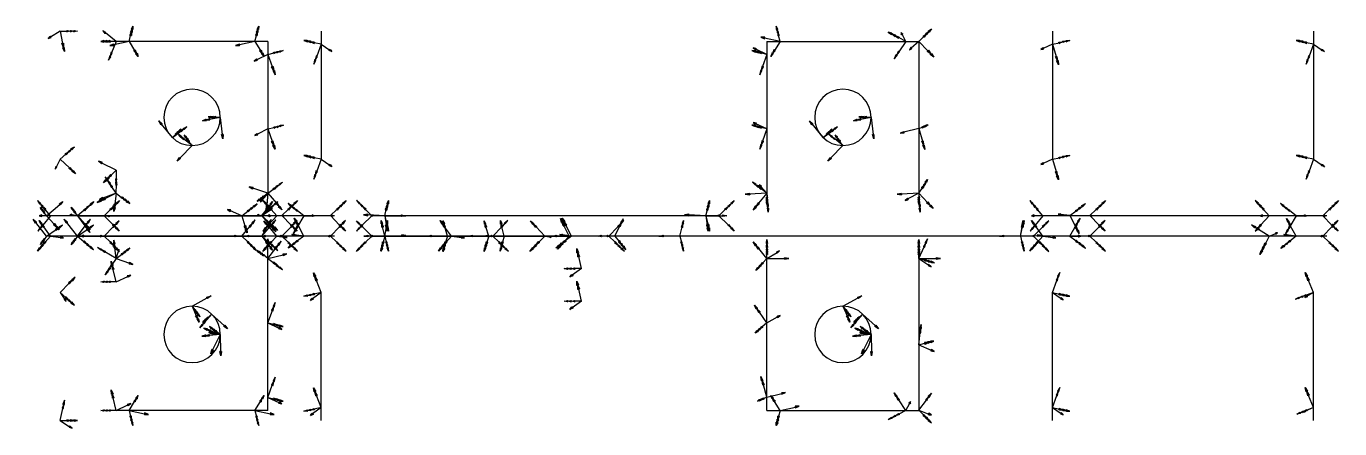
# Model space of a CAD drawing. Header units: millimetres. Extents: x -13087 to 13, y -102 to 102.
# Drawn here: x -12425 to -11820, y -93 to 92 of the extents above; entities that cross this region are included whole.
import ezdxf

# ---------------------------------------------------------------- set-up
doc = ezdxf.new("R2010")
doc.units = ezdxf.units.MM
for name, color, linetype in [('AutoDetect_10_50', 1, 'Continuous'), ('AutoDetect_110_38', 1, 'Continuous'), ('AutoDetect_111_37', 1, 'Continuous'), ('AutoDetect_13_34', 1, 'Continuous'), ('AutoDetect_14_33', 1, 'Continuous'), ('AutoDetect_15_43', 1, 'Continuous'), ('AutoDetect_16_53', 1, 'Continuous'), ('AutoDetect_19_27', 1, 'Continuous'), ('AutoDetect_1_41', 1, 'Continuous'), ('AutoDetect_20_26', 1, 'Continuous'), ('AutoDetect_21_60', 1, 'Continuous'), ('AutoDetect_22_48', 1, 'Continuous'), ('AutoDetect_2_40', 1, 'Continuous'), ('AutoDetect_2_42', 1, 'Continuous'), ('AutoDetect_31_49', 1, 'Continuous'), ('AutoDetect_33_62', 1, 'Continuous'), ('AutoDetect_36_59', 1, 'Continuous'), ('AutoDetect_37_47', 1, 'Continuous'), ('AutoDetect_39_61', 1, 'Continuous'), ('AutoDetect_3_44', 1, 'Continuous'), ('AutoDetect_41_58', 1, 'Continuous'), ('AutoDetect_42_57', 1, 'Continuous'), ('AutoDetect_58_46', 1, 'Continuous'), ('AutoDetect_61_52', 1, 'Continuous'), ('AutoDetect_62_56', 1, 'Continuous'), ('AutoDetect_64_45', 1, 'Continuous'), ('AutoDetect_67_51', 1, 'Continuous'), ('AutoDetect_68_54', 1, 'Continuous'), ('AutoDetect_69_55', 1, 'Continuous'), ('AutoDetect_7_30', 1, 'Continuous'), ('AutoDetect_8_29', 1, 'Continuous'), ('AutoDetect_8_31', 1, 'Continuous'), ('AutoDetect_94_28', 1, 'Continuous'), ('AutoDetect_95_32', 1, 'Continuous'), ('AutoDetect_98_36', 1, 'Continuous'), ('AutoDetect_99_35', 1, 'Continuous'), ('AutoDetect_99_39', 1, 'Continuous'), ('Lasche_ID_GUID_E915DF57_CAD8_4553_902B_D7BDDE787971', 1, 'Continuous')]:
    doc.layers.add(name, color=color, linetype=linetype)

# ---------------------------------------------------------------- blocks, each defined once
blk = doc.blocks.new('Kontrollpunkt')
at = {"color": 0}
for q in [(0, 6), (8, 0), (0, 0, 4)]:
    blk.add_line((0, 0), q, dxfattribs=at)
for points in [[(0.25, 8, -0.25), (-0.25, 8, -0.25), (-0.25, 8, 0.25), (0, 10, 0), (-0.25, 8, -0.25), (0.25, 8, 0.25), (0, 10, 0), (0.25, 8, -0.25), (0.25, 8, 0.25), (-0.25, 8, 0.25)], [(0.25, 6, -0.25), (-0.25, 6, -0.25), (-0.25, 6, 0.25), (0, 8, 0), (-0.25, 6, -0.25), (0.25, 6, 0.25), (0, 8, 0), (0.25, 6, -0.25), (0.25, 6, 0.25), (-0.25, 6, 0.25)], [(0.25, 0.25, 4), (-0.25, 0.25, 4), (-0.25, -0.25, 4), (0, 0, 6), (-0.25, 0.25, 4), (0.25, -0.25, 4), (0, 0, 6), (0.25, 0.25, 4), (0.25, -0.25, 4), (-0.25, -0.25, 4)], [(0.25, 0.25, 6), (-0.25, 0.25, 6), (-0.25, -0.25, 6), (0, 0, 8), (-0.25, 0.25, 6), (0.25, -0.25, 6), (0, 0, 8), (0.25, 0.25, 6), (0.25, -0.25, 6), (-0.25, -0.25, 6)], [(0.25, 0.25, 8), (-0.25, 0.25, 8), (-0.25, -0.25, 8), (0, 0, 10), (-0.25, 0.25, 8), (0.25, -0.25, 8), (0, 0, 10), (0.25, 0.25, 8), (0.25, -0.25, 8), (-0.25, -0.25, 8)], [(8, 0.25, -0.25), (8, 0.25, 0.25), (8, -0.25, 0.25), (10, 0, 0), (8, 0.25, 0.25), (8, -0.25, -0.25), (10, 0, 0), (8, 0.25, -0.25), (8, -0.25, -0.25), (8, -0.25, 0.25)]]:
    blk.add_polyline3d(points, dxfattribs=at)

msp = doc.modelspace()

# ---------------------------------------------------------------- linework, layer by layer
at = {"layer": 'AutoDetect_10_50', "color": 1}
msp.add_line((-12289.4, 89.7, -15.6), (-12289.4, 30.7, -15.6), dxfattribs=at)
at = {"layer": 'AutoDetect_110_38', "color": 1}
msp.add_line((-12173.96, -4.7, -194.27), (-12231.13, -4.7, -370.21), dxfattribs=at)
at = {"layer": 'AutoDetect_111_37', "color": 1}
msp.add_line((-12154.94, -4.7, -200.45), (-12212.11, -4.7, -376.39), dxfattribs=at)
at = {"layer": 'AutoDetect_13_34', "color": 1}
msp.add_line((-11840.05, -4.7, -40.33), (-11958.55, -4.7, -405.04), dxfattribs=at)
at = {"layer": 'AutoDetect_14_33', "color": 1}
msp.add_line((-11825.78, -4.7, -44.96), (-11944.28, -4.7, -409.67), dxfattribs=at)
at = {"layer": 'AutoDetect_15_43', "color": 1}
msp.add_line((-11832.01, -89.7, -15.6), (-11832.01, -30.7, -15.6), dxfattribs=at)
at = {"layer": 'AutoDetect_16_53', "color": 1}
msp.add_line((-11952.32, -89.7, -434.4), (-11952.32, -30.7, -434.4), dxfattribs=at)
at = {"layer": 'AutoDetect_19_27', "color": 1}
msp.add_line((-11840.05, 4.7, -40.33), (-11958.55, 4.7, -405.04), dxfattribs=at)
at = {"layer": 'AutoDetect_1_41', "color": 1}
msp.add_line((-12297.43, -4.7, -40.33), (-12415.93, -4.7, -405.04), dxfattribs=at)
at = {"layer": 'AutoDetect_20_26', "color": 1}
msp.add_line((-11825.78, 4.7, -44.96), (-11944.28, 4.7, -409.67), dxfattribs=at)
at = {"layer": 'AutoDetect_21_60', "color": 1}
msp.add_line((-11952.32, 89.7, -434.4), (-11952.32, 30.7, -434.4), dxfattribs=at)
at = {"layer": 'AutoDetect_22_48', "color": 1}
msp.add_line((-11832.01, 89.7, -15.6), (-11832.01, 30.7, -15.6), dxfattribs=at)
at = {"layer": 'AutoDetect_2_40', "color": 1}
msp.add_line((-12283.17, -4.7, -44.96), (-12316.69, -4.7, -148.15), dxfattribs=at)
at = {"layer": 'AutoDetect_2_42', "color": 1}
msp.add_line((-12401.67, -4.7, -409.67), (-12316.69, -4.7, -148.15), dxfattribs=at)
at = {"layer": 'AutoDetect_31_49', "color": 1}
for start, end in [(0, 180), (180, 270), (270, 0)]:
    msp.add_arc((-12348.88, 50, -435.4), 13, start, end, dxfattribs=at)
at = {"layer": 'AutoDetect_33_62', "color": 1}
msp.add_line((-12313.88, 85, -435.4), (-12383.88, 85, -435.4), dxfattribs=at)
at = {"layer": 'AutoDetect_36_59', "color": 1}
for p, q in [((-12313.88, 85, -435.4), (-12313.88, 25.78, -435.4)), ((-12313.88, 25.71, -435.38), (-12313.88, 15, -432.3))]:
    msp.add_line(p, q, dxfattribs=at)
at = {"layer": 'AutoDetect_37_47', "color": 1}
for start, end in [(0, 180), (180, 270), (270, 0)]:
    msp.add_arc((-12048.88, 50, -435.4), 13, start, end, dxfattribs=at)
at = {"layer": 'AutoDetect_39_61', "color": 1}
msp.add_line((-12083.88, 85, -435.4), (-12013.88, 85, -435.4), dxfattribs=at)
at = {"layer": 'AutoDetect_3_44', "color": 1}
msp.add_line((-12289.4, -89.7, -15.6), (-12289.4, -30.7, -15.6), dxfattribs=at)
at = {"layer": 'AutoDetect_41_58', "color": 1}
for p, q in [((-12083.88, 85, -435.4), (-12083.88, 25.78, -435.4)), ((-12083.88, 25.71, -435.38), (-12083.88, 15, -432.3))]:
    msp.add_line(p, q, dxfattribs=at)
at = {"layer": 'AutoDetect_42_57', "color": 1}
for p, q in [((-12013.88, 85, -435.4), (-12013.88, 25.78, -435.4)), ((-12013.88, 25.71, -435.38), (-12013.88, 15, -432.3))]:
    msp.add_line(p, q, dxfattribs=at)
at = {"layer": 'AutoDetect_58_46', "color": 1}
for start, end in [(90, 180), (0, 90), (180, 0)]:
    msp.add_arc((-12348.88, -50, -435.4), 13, start, end, dxfattribs=at)
at = {"layer": 'AutoDetect_61_52', "color": 1}
msp.add_line((-12313.88, -85, -435.4), (-12383.88, -85, -435.4), dxfattribs=at)
at = {"layer": 'AutoDetect_62_56', "color": 1}
for p, q in [((-12313.88, -25.71, -435.38), (-12313.88, -15, -432.3)), ((-12313.88, -85, -435.4), (-12313.88, -25.78, -435.4))]:
    msp.add_line(p, q, dxfattribs=at)
at = {"layer": 'AutoDetect_64_45', "color": 1}
for start, end in [(90, 180), (0, 90), (180, 0)]:
    msp.add_arc((-12048.88, -50, -435.4), 13, start, end, dxfattribs=at)
at = {"layer": 'AutoDetect_67_51', "color": 1}
msp.add_line((-12083.88, -85, -435.4), (-12013.88, -85, -435.4), dxfattribs=at)
at = {"layer": 'AutoDetect_68_54', "color": 1}
for p, q in [((-12013.88, -15, -432.3), (-12013.88, -25.71, -435.38)), ((-12013.88, -25.78, -435.4), (-12013.88, -85, -435.4))]:
    msp.add_line(p, q, dxfattribs=at)
at = {"layer": 'AutoDetect_69_55', "color": 1}
for p, q in [((-12083.88, -25.71, -435.38), (-12083.88, -15, -432.3)), ((-12083.88, -85, -435.4), (-12083.88, -25.78, -435.4))]:
    msp.add_line(p, q, dxfattribs=at)
at = {"layer": 'AutoDetect_7_30', "color": 1}
msp.add_line((-12297.43, 4.7, -40.33), (-12415.93, 4.7, -405.04), dxfattribs=at)
at = {"layer": 'AutoDetect_8_29', "color": 1}
msp.add_line((-12283.17, 4.7, -44.96), (-12316.69, 4.7, -148.15), dxfattribs=at)
at = {"layer": 'AutoDetect_8_31', "color": 1}
msp.add_line((-12401.67, 4.7, -409.67), (-12316.69, 4.7, -148.15), dxfattribs=at)
at = {"layer": 'AutoDetect_94_28', "color": 1}
msp.add_line((-12106.05, 4.7, -160), (-12266.05, 4.7, -160), dxfattribs=at)
at = {"layer": 'AutoDetect_95_32', "color": 1}
msp.add_line((-12106.05, 4.7, -180), (-12266.05, 4.7, -180), dxfattribs=at)
at = {"layer": 'AutoDetect_98_36', "color": 1}
msp.add_line((-11961.05, -4.7, -160), (-12266.05, -4.7, -160), dxfattribs=at)
at = {"layer": 'AutoDetect_99_35', "color": 1}
msp.add_line((-11961.05, -4.7, -180), (-12154.04, -4.7, -180), dxfattribs=at)
at = {"layer": 'AutoDetect_99_39', "color": 1}
msp.add_line((-12266.05, -4.7, -180), (-12175.07, -4.7, -180), dxfattribs=at)

# ---------------------------------------------------------------- block references
at = {"layer": 'AutoDetect_10_50', "color": 1, "extrusion": (-0.796726, 0.173648, -0.578856), "rotation": 283.1904081708647}
for p in [(2535.28, 6948.21, 9814.85), (2587.07, 6941.68, 9805.65)]:
    msp.add_blockref('Kontrollpunkt', p, dxfattribs=at)
at = {"layer": 'AutoDetect_110_38', "color": 1, "extrusion": (-0.608622, -0.696364, 0.380338), "rotation": 60.26077419388569}
msp.add_blockref('Kontrollpunkt', (-9204.94, -3399.34, 7307.64), dxfattribs=at)
at = {"layer": 'AutoDetect_110_38', "color": 1, "extrusion": (-0.679071, -0.706939, 0.197738), "rotation": 74.95909321524749}
msp.add_blockref('Kontrollpunkt', (-8785.26, -1897.71, 8232.76), dxfattribs=at)
at = {"layer": 'AutoDetect_110_38', "color": 1, "extrusion": (-0.719089, -0.554432, -0.418947), "rotation": 112.8260403979649}
msp.add_blockref('Kontrollpunkt', (-7429.71, 3863.89, 8838.15), dxfattribs=at)
at = {"layer": 'AutoDetect_111_37', "color": 1, "extrusion": (0.715942, -0.696364, -0.050039), "rotation": 267.2135725257945}
for p in [(-8516.82, -808.04, -8720.01), (-8479.54, -641.79, -8689.97)]:
    msp.add_blockref('Kontrollpunkt', p, dxfattribs=at)
at = {"layer": 'AutoDetect_13_34', "color": 1, "extrusion": (-0.608622, -0.696364, 0.380338), "rotation": 60.26077419388567}
msp.add_blockref('Kontrollpunkt', (-8999.7, -3363.33, 7128.49), dxfattribs=at)
at = {"layer": 'AutoDetect_13_34', "color": 1, "extrusion": (-0.428347, -0.844386, 0.321763), "rotation": 73.9288148365523}
msp.add_blockref('Kontrollpunkt', (-10567.99, -1800.88, 5055.7), dxfattribs=at)
at = {"layer": 'AutoDetect_13_34', "color": 1, "extrusion": (-0.702266, -0.571574, -0.424413), "rotation": 114.2022978068462}
msp.add_blockref('Kontrollpunkt', (-7470.34, 3862.1, 8334.66), dxfattribs=at)
at = {"layer": 'AutoDetect_14_33', "color": 1, "extrusion": (0.719089, -0.554432, 0.418947), "rotation": 287.9013349717838}
msp.add_blockref('Kontrollpunkt', (-7296.91, 3589.69, -8758.02), dxfattribs=at)
at = {"layer": 'AutoDetect_14_33', "color": 1, "extrusion": (0.715942, -0.696364, -0.050039), "rotation": 267.2135725257945}
for p in [(-8324.91, -808.61, -8522.43), (-8250.04, -474.7, -8462.09)]:
    msp.add_blockref('Kontrollpunkt', p, dxfattribs=at)
at = {"layer": 'AutoDetect_15_43', "color": 1, "extrusion": (-0.833451, -0.313598, -0.45499), "rotation": 85.3201297551548}
msp.add_blockref('Kontrollpunkt', (-4138.04, 5029.6, 9878.13), dxfattribs=at)
at = {"layer": 'AutoDetect_15_43', "color": 1, "extrusion": (-0.769599, -0.30834, -0.559146), "rotation": 88.23251566025431}
msp.add_blockref('Kontrollpunkt', (-4322.76, 6145.73, 9140.43), dxfattribs=at)
at = {"layer": 'AutoDetect_16_53', "color": 1, "extrusion": (0.796726, -0.173648, 0.578856), "rotation": 256.8095918291353}
for p in [(-2575.28, 6401.96, -9768.85), (-2627.06, 6395.43, -9759.65)]:
    msp.add_blockref('Kontrollpunkt', p, dxfattribs=at)
at = {"layer": 'AutoDetect_19_27', "color": 1, "extrusion": (-0.608622, 0.696364, 0.380338), "rotation": 293.5171990516844}
msp.add_blockref('Kontrollpunkt', (8999.7, -3363.33, 7128.49), dxfattribs=at)
at = {"layer": 'AutoDetect_19_27', "color": 1, "extrusion": (-0.645596, 0.704836, 0.293959), "rotation": 287.7931538182365}
msp.add_blockref('Kontrollpunkt', (8736.99, -2429.23, 7632.14), dxfattribs=at)
at = {"layer": 'AutoDetect_19_27', "color": 1, "extrusion": (-0.719089, 0.554432, -0.418947), "rotation": 252.0986650282162}
msp.add_blockref('Kontrollpunkt', (7225.82, 3892.88, 8533.54), dxfattribs=at)
at = {"layer": 'AutoDetect_1_41', "color": 1, "extrusion": (-0.608622, -0.696364, 0.380338), "rotation": 60.26077419388569}
msp.add_blockref('Kontrollpunkt', (-9344.09, -3477.81, 7406.87), dxfattribs=at)
at = {"layer": 'AutoDetect_1_41', "color": 1, "extrusion": (-0.644644, -0.704685, 0.2964), "rotation": 67.0203321468351}
msp.add_blockref('Kontrollpunkt', (-9079.5, -2538.6, 7915.51), dxfattribs=at)
at = {"layer": 'AutoDetect_1_41', "color": 1, "extrusion": (-0.719089, -0.554432, -0.418947), "rotation": 112.8260403979649}
msp.add_blockref('Kontrollpunkt', (-7505.1, 4044.63, 8862.44), dxfattribs=at)
at = {"layer": 'AutoDetect_20_26', "color": 1, "extrusion": (0.719089, 0.554432, 0.418947), "rotation": 67.17395960203515}
msp.add_blockref('Kontrollpunkt', (7296.91, 3589.69, -8758.02), dxfattribs=at)
at = {"layer": 'AutoDetect_20_26', "color": 1, "extrusion": (0.715942, 0.696364, -0.050039), "rotation": 93.62619165418512}
for p in [(8324.91, -808.61, -8522.43), (8250.04, -474.7, -8462.09)]:
    msp.add_blockref('Kontrollpunkt', p, dxfattribs=at)
at = {"layer": 'AutoDetect_21_60', "color": 1, "extrusion": (0.796726, 0.173648, 0.578856), "rotation": 97.20392918294398}
for p in [(2627.06, 6395.43, -9759.64), (2575.28, 6401.96, -9768.85)]:
    msp.add_blockref('Kontrollpunkt', p, dxfattribs=at)
at = {"layer": 'AutoDetect_22_48', "color": 1, "extrusion": (-0.796726, 0.173648, -0.578856), "rotation": 283.1904081708647}
for p in [(2437.88, 6689.52, 9450.44), (2489.66, 6682.99, 9441.23)]:
    msp.add_blockref('Kontrollpunkt', p, dxfattribs=at)
at = {"layer": 'AutoDetect_2_40', "color": 1, "extrusion": (0.738447, -0.660799, 0.134316), "rotation": 276.8536645064904}
msp.add_blockref('Kontrollpunkt', (-8216.78, 1085.58, -9112.02), dxfattribs=at)
at = {"layer": 'AutoDetect_2_40', "color": 1, "extrusion": (0.715942, -0.696364, -0.050039), "rotation": 267.2135725257945}
for p in [(-8584.57, -560.77, -8802.14), (-8568.95, -491.11, -8789.55)]:
    msp.add_blockref('Kontrollpunkt', p, dxfattribs=at)
at = {"layer": 'AutoDetect_2_42', "color": 1, "extrusion": (0.739035, -0.625776, 0.249463), "rotation": 281.9273850774355}
msp.add_blockref('Kontrollpunkt', (-8017.62, 1963.56, -9264.53), dxfattribs=at)
at = {"layer": 'AutoDetect_2_42', "color": 1, "extrusion": (0.693095, -0.705253, -0.14912), "rotation": 261.3719880145839}
msp.add_blockref('Kontrollpunkt', (-8839.69, -1661.95, -8528.24), dxfattribs=at)
at = {"layer": 'AutoDetect_2_42', "color": 1, "extrusion": (0.686747, -0.668862, -0.28461), "rotation": 254.5067342841494}
msp.add_blockref('Kontrollpunkt', (-8603.4, -2681.54, -8411.39), dxfattribs=at)
at = {"layer": 'AutoDetect_2_42', "color": 1, "extrusion": (0.496352, -0.649911, -0.575543), "rotation": 232.9982498922627}
msp.add_blockref('Kontrollpunkt', (-9791.36, -4421.59, -6025.1), dxfattribs=at)
at = {"layer": 'AutoDetect_31_49', "color": 1, "extrusion": (0.406808, 0.390131, -0.826018), "rotation": 5.495377837112595}
msp.add_blockref('Kontrollpunkt', (8582.99, -7589.65, -4651.79), dxfattribs=at)
at = {"layer": 'AutoDetect_31_49', "color": 1, "extrusion": (-0.563226, 0.020876, -0.826039), "rotation": 349.1668778986126}
msp.add_blockref('Kontrollpunkt', (406.95, 9939.07, 7308.59), dxfattribs=at)
at = {"layer": 'AutoDetect_31_49', "color": 1, "extrusion": (-0.359843, 0.485851, -0.796531), "rotation": 348.1054367884092}
msp.add_blockref('Kontrollpunkt', (9901.47, 5614.77, 4808.45), dxfattribs=at)
at = {"layer": 'AutoDetect_33_62', "color": 1, "extrusion": (0.173648, 0.696364, 0.696364), "rotation": 35.35662637756649}
for p in [(12030.67, 1715.62, -2393.4), (11974.4, 1705.85, -2383.33)]:
    msp.add_blockref('Kontrollpunkt', p, dxfattribs=at)
at = {"layer": 'AutoDetect_36_59', "color": 1, "extrusion": (0.696364, 0.173648, 0.696364), "rotation": 98.13857298109163}
msp.add_blockref('Kontrollpunkt', (3056.06, 7994.37, -8864.43), dxfattribs=at)
at = {"layer": 'AutoDetect_36_59', "color": 1, "extrusion": (0.719638, 0.173648, 0.672285), "rotation": 98.7752930853753}
msp.add_blockref('Kontrollpunkt', (2931.82, 7718.11, -9146.51), dxfattribs=at)
at = {"layer": 'AutoDetect_36_59', "color": 1, "extrusion": (0.673787, 0.51537, 0.529533), "rotation": 95.31198762913837}
msp.add_blockref('Kontrollpunkt', (7493.09, 4807.7, -8518.12), dxfattribs=at)
at = {"layer": 'AutoDetect_37_47', "color": 1, "extrusion": (0.406804, 0.390113, -0.826028), "rotation": 5.495840144689792}
msp.add_blockref('Kontrollpunkt', (8375.18, -7411, -4529.7), dxfattribs=at)
at = {"layer": 'AutoDetect_37_47', "color": 1, "extrusion": (-0.563214, 0.020889, -0.826047), "rotation": 349.1657623573325}
msp.add_blockref('Kontrollpunkt', (396.12, 9691.52, 7139.48), dxfattribs=at)
at = {"layer": 'AutoDetect_37_47', "color": 1, "extrusion": (-0.359859, 0.485822, -0.796542), "rotation": 348.1049337513975}
msp.add_blockref('Kontrollpunkt', (9660.03, 5473.02, 4700.69), dxfattribs=at)
at = {"layer": 'AutoDetect_39_61', "color": 1, "extrusion": (-0.173648, 0.696364, 0.696364), "rotation": 324.6433736224336}
msp.add_blockref('Kontrollpunkt', (11698.45, -2404.9, 1853.3), dxfattribs=at)
at = {"layer": 'AutoDetect_39_61', "color": 1, "extrusion": (-0.808914, 0.42858, 0.402463), "rotation": 254.8982111662625}
msp.add_blockref('Kontrollpunkt', (5552.24, -4689.25, 9584.25), dxfattribs=at)
at = {"layer": 'AutoDetect_3_44', "color": 1, "extrusion": (-0.796726, -0.173648, -0.578856), "rotation": 75.07475869879765}
for p in [(-2587.07, 6941.68, 9805.65), (-2535.28, 6948.21, 9814.85)]:
    msp.add_blockref('Kontrollpunkt', p, dxfattribs=at)
at = {"layer": 'AutoDetect_41_58', "color": 1, "extrusion": (-0.696364, 0.173648, 0.696364), "rotation": 261.8614270189084}
for p in [(2847.1, -8490.55, 8125.31), (2880.44, -8484.76, 8119.34)]:
    msp.add_blockref('Kontrollpunkt', p, dxfattribs=at)
at = {"layer": 'AutoDetect_41_58', "color": 1, "extrusion": (-0.673785, 0.515382, 0.529524), "rotation": 264.6877533634529}
msp.add_blockref('Kontrollpunkt', (7329.65, -5453.91, 7920.76), dxfattribs=at)
at = {"layer": 'AutoDetect_42_57', "color": 1, "extrusion": (0.578134, 0.575779, 0.578134), "rotation": 87.7783710749779}
msp.add_blockref('Kontrollpunkt', (8537.96, 4531.39, -7148.42), dxfattribs=at)
at = {"layer": 'AutoDetect_42_57', "color": 1, "extrusion": (0.433256, 0.173648, 0.884385), "rotation": 83.15860362185106}
msp.add_blockref('Kontrollpunkt', (4511.12, 9644.27, -5582.36), dxfattribs=at)
at = {"layer": 'AutoDetect_42_57', "color": 1, "extrusion": (0.40343, 0.630941, 0.662689), "rotation": 68.78611942466799}
msp.add_blockref('Kontrollpunkt', (10129.74, 3956.73, -5123.78), dxfattribs=at)
at = {"layer": 'AutoDetect_58_46', "color": 1, "extrusion": (0.360136, -0.485694, -0.796495), "rotation": 10.20171766127408}
msp.add_blockref('Kontrollpunkt', (-9941.52, -6097.96, -4082.51), dxfattribs=at)
at = {"layer": 'AutoDetect_58_46', "color": 1, "extrusion": (-0.406665, -0.390207, -0.826052), "rotation": 355.3476232782709}
msp.add_blockref('Kontrollpunkt', (-8514.21, 7132.96, 5393.71), dxfattribs=at)
at = {"layer": 'AutoDetect_58_46', "color": 1, "extrusion": (-0.498008, 0.359997, -0.788917), "rotation": 347.7366062680827}
msp.add_blockref('Kontrollpunkt', (7267.34, 7596.42, 6468.87), dxfattribs=at)
at = {"layer": 'AutoDetect_58_46', "color": 1, "extrusion": (-0.524316, 0.087156, -0.847052), "rotation": 347.4253779124654}
msp.add_blockref('Kontrollpunkt', (2072.13, 10069.33, 6832.35), dxfattribs=at)
at = {"layer": 'AutoDetect_61_52', "color": 1, "extrusion": (0.173648, -0.696364, 0.696364), "rotation": 324.6433736224336}
for p in [(-12030.67, 1715.62, -2393.4), (-11974.4, 1705.85, -2383.33)]:
    msp.add_blockref('Kontrollpunkt', p, dxfattribs=at)
at = {"layer": 'AutoDetect_62_56', "color": 2, "extrusion": (0.673785, -0.51538, 0.529525), "rotation": 270.2616839805588}
msp.add_blockref('Kontrollpunkt', (-7493.2, 4807.58, -8518.1), dxfattribs=at)
at = {"layer": 'AutoDetect_62_56', "color": 2, "extrusion": (0.696364, -0.173648, 0.696364), "rotation": 261.8614270189084}
for p in [(-3022.71, 8000.16, -8870.39), (-3056.06, 7994.37, -8864.43)]:
    msp.add_blockref('Kontrollpunkt', p, dxfattribs=at)
at = {"layer": 'AutoDetect_64_45', "color": 1, "extrusion": (0.360136, -0.485696, -0.796493), "rotation": 10.20166741670096}
msp.add_blockref('Kontrollpunkt', (-9700.57, -5955.6, -3974.47), dxfattribs=at)
at = {"layer": 'AutoDetect_64_45', "color": 1, "extrusion": (-0.406665, -0.390209, -0.826051), "rotation": 355.3478109637048}
msp.add_blockref('Kontrollpunkt', (-8306.53, 6954.11, 5271.71), dxfattribs=at)
at = {"layer": 'AutoDetect_64_45', "color": 1, "extrusion": (-0.498011, 0.359997, -0.788915), "rotation": 347.7366477565452}
msp.add_blockref('Kontrollpunkt', (7091.56, 7404.61, 6319.5), dxfattribs=at)
at = {"layer": 'AutoDetect_64_45', "color": 1, "extrusion": (-0.524319, 0.087156, -0.84705), "rotation": 347.4254460046698}
msp.add_blockref('Kontrollpunkt', (2022.93, 9818.63, 6675.09), dxfattribs=at)
at = {"layer": 'AutoDetect_67_51', "color": 1, "extrusion": (-0.173648, -0.696364, 0.696364), "rotation": 35.35662637756649}
msp.add_blockref('Kontrollpunkt', (-11698.45, -2404.9, 1853.3), dxfattribs=at)
at = {"layer": 'AutoDetect_67_51', "color": 1, "extrusion": (-0.808914, -0.42858, 0.402463), "rotation": 105.1017888337375}
msp.add_blockref('Kontrollpunkt', (-5552.24, -4689.25, 9584.25), dxfattribs=at)
at = {"layer": 'AutoDetect_68_54', "color": 2, "extrusion": (0.718943, -0.199193, 0.665915), "rotation": 256.9566180230897}
msp.add_blockref('Kontrollpunkt', (-3222.23, 7384.6, -8922.18), dxfattribs=at)
at = {"layer": 'AutoDetect_68_54', "color": 2, "extrusion": (0.696364, 0.173648, 0.696364), "rotation": 242.1592747857405}
msp.add_blockref('Kontrollpunkt', (2853.63, 7814.22, -8678.76), dxfattribs=at)
at = {"layer": 'AutoDetect_68_54', "color": 2, "extrusion": (0.578134, -0.575779, 0.578134), "rotation": 284.8448175388901}
msp.add_blockref('Kontrollpunkt', (-8537.96, 4531.39, -7148.42), dxfattribs=at)
at = {"layer": 'AutoDetect_69_55', "color": 1, "extrusion": (-0.509148, -0.553936, 0.658728), "rotation": 78.78773184652432}
msp.add_blockref('Kontrollpunkt', (-8886.54, -5719.19, 5876.03), dxfattribs=at)
at = {"layer": 'AutoDetect_69_55', "color": 1, "extrusion": (-0.543816, -0.48481, 0.684999), "rotation": 81.1586379185765}
msp.add_blockref('Kontrollpunkt', (-8007.9, -6516.19, 6294.8), dxfattribs=at)
at = {"layer": 'AutoDetect_69_55', "color": 1, "extrusion": (-0.433256, -0.173648, 0.884385), "rotation": 83.43235172315809}
msp.add_blockref('Kontrollpunkt', (-4422.23, -10148.93, 4864.07), dxfattribs=at)
at = {"layer": 'AutoDetect_7_30', "color": 1, "extrusion": (-0.608622, 0.696364, 0.380338), "rotation": 293.5171990516844}
msp.add_blockref('Kontrollpunkt', (9344.09, -3477.81, 7406.87), dxfattribs=at)
at = {"layer": 'AutoDetect_7_30', "color": 1, "extrusion": (-0.645596, 0.704836, 0.293959), "rotation": 287.7931274475704}
msp.add_blockref('Kontrollpunkt', (9074.27, -2520.04, 7927.43), dxfattribs=at)
at = {"layer": 'AutoDetect_7_30', "color": 1, "extrusion": (-0.719089, 0.554432, -0.418947), "rotation": 252.0986650282162}
msp.add_blockref('Kontrollpunkt', (7505.1, 4044.63, 8862.44), dxfattribs=at)
at = {"layer": 'AutoDetect_8_29', "color": 1, "extrusion": (0.738447, 0.660799, 0.134316), "rotation": 81.11721495252495}
msp.add_blockref('Kontrollpunkt', (8216.78, 1085.58, -9112.02), dxfattribs=at)
at = {"layer": 'AutoDetect_8_29', "color": 1, "extrusion": (0.715942, 0.696364, -0.050039), "rotation": 93.62619165418512}
for p in [(8584.57, -560.77, -8802.14), (8568.95, -491.1, -8789.55)]:
    msp.add_blockref('Kontrollpunkt', p, dxfattribs=at)
at = {"layer": 'AutoDetect_8_31', "color": 1, "extrusion": (0.739037, 0.625794, 0.249412), "rotation": 74.64254685685957}
msp.add_blockref('Kontrollpunkt', (8017.74, 1963.05, -9264.53), dxfattribs=at)
at = {"layer": 'AutoDetect_8_31', "color": 1, "extrusion": (0.693037, 0.705265, -0.149338), "rotation": 101.2099096155228}
msp.add_blockref('Kontrollpunkt', (8840.13, -1663.75, -8527.43), dxfattribs=at)
at = {"layer": 'AutoDetect_8_31', "color": 1, "extrusion": (0.712888, 0.539577, 0.447937), "rotation": 51.21843894967017}
msp.add_blockref('Kontrollpunkt', (7442.58, 4243.17, -8863.64), dxfattribs=at)
at = {"layer": 'AutoDetect_8_31', "color": 1, "extrusion": (0.496214, 0.649841, -0.575742), "rotation": 101.0863067327582}
msp.add_blockref('Kontrollpunkt', (9791.97, -4422.59, -6023.36), dxfattribs=at)
at = {"layer": 'AutoDetect_94_28', "color": 1, "extrusion": (0.173648, 0.696364, 0.696364), "rotation": 16.3691305355396}
for p in [(11896.91, 1947.67, -2237.08), (11753.31, 1922.74, -2211.38)]:
    msp.add_blockref('Kontrollpunkt', p, dxfattribs=at)
at = {"layer": 'AutoDetect_95_32', "color": 1, "extrusion": (0.173648, 0.696364, -0.696364), "rotation": 160.2978477668322}
for p in [(11896.91, -2191.69, -2000.32), (11753.31, -2166.75, -1974.62)]:
    msp.add_blockref('Kontrollpunkt', p, dxfattribs=at)
at = {"layer": 'AutoDetect_98_36', "color": 1, "extrusion": (0.173648, -0.696364, 0.696364), "rotation": 342.8383509003531}
for p in [(-11896.91, 1947.67, -2237.08), (-11612.62, 1898.31, -2186.2)]:
    msp.add_blockref('Kontrollpunkt', p, dxfattribs=at)
at = {"layer": 'AutoDetect_99_35', "color": 1, "extrusion": (0.502003, -0.611552, -0.611552), "rotation": 233.3135967293743}
msp.add_blockref('Kontrollpunkt', (-9397.31, -4856.18, -5988.41), dxfattribs=at)
at = {"layer": 'AutoDetect_99_35', "color": 1, "extrusion": (0.173648, -0.696364, -0.696364), "rotation": 199.7021522331678}
for p in [(-11764.94, -2168.77, -1976.7), (-11612.62, -2142.32, -1949.44)]:
    msp.add_blockref('Kontrollpunkt', p, dxfattribs=at)
at = {"layer": 'AutoDetect_99_39', "color": 1, "extrusion": (-0.173648, -0.696364, -0.696364), "rotation": 160.2978477668322}
for p in [(-11894.64, 1939.67, 2257.55), (-11841.29, 1930.41, 2248.01)]:
    msp.add_blockref('Kontrollpunkt', p, dxfattribs=at)
at = {"layer": 'AutoDetect_99_39', "color": 1, "extrusion": (-0.535851, -0.597019, -0.597019), "rotation": 123.6306462842589}
msp.add_blockref('Kontrollpunkt', (-9057.57, 4712.88, 6634.29), dxfattribs=at)
at = {"layer": 'Lasche_ID_GUID_E915DF57_CAD8_4553_902B_D7BDDE787971', "color": 2, "extrusion": (0.809017, 0, 0.587785), "rotation": 109.6500646102939}
msp.add_blockref('Kontrollpunkt', (89.7, 6942.8, -10294.99), dxfattribs=at)
at = {"layer": 'Lasche_ID_GUID_E915DF57_CAD8_4553_902B_D7BDDE787971', "color": 2, "extrusion": (-0.707107, 0, 0.707107)}
for p, rotation in [((-85, -9064.6, 8448.85), 240.7304858572927), ((25.78, -9064.6, 8448.85), 108.2489023832344), ((85, -9064.6, 8448.85), 108.2489023832344)]:
    msp.add_blockref('Kontrollpunkt', p, dxfattribs=dict(at, rotation=rotation))
at = {"layer": 'Lasche_ID_GUID_E915DF57_CAD8_4553_902B_D7BDDE787971', "color": 2, "extrusion": (0.66056, 0.57735, 0.479925), "rotation": 101.6414581648351}
msp.add_blockref('Kontrollpunkt', (8189.84, 4093.49, -8388.1), dxfattribs=at)
at = {"layer": 'Lasche_ID_GUID_E915DF57_CAD8_4553_902B_D7BDDE787971', "color": 2, "extrusion": (-0.57735, -0.57735, 0.57735), "rotation": 210.0815390199688}
msp.add_blockref('Kontrollpunkt', (-8774.9, -5400.69, 6883.63), dxfattribs=at)
at = {"layer": 'Lasche_ID_GUID_E915DF57_CAD8_4553_902B_D7BDDE787971', "color": 2, "extrusion": (-0.498375, 0.754072, 0.427782), "rotation": 252.7684597541829}
msp.add_blockref('Kontrollpunkt', (10323.1, -3317.05, 5998.2), dxfattribs=at)
at = {"layer": 'Lasche_ID_GUID_E915DF57_CAD8_4553_902B_D7BDDE787971', "color": 2, "extrusion": (0.635483, -0.466268, 0.615432), "rotation": 132.8232232516951}
msp.add_blockref('Kontrollpunkt', (-7313.81, 5809.55, -8142.79), dxfattribs=at)
at = {"layer": 'Lasche_ID_GUID_E915DF57_CAD8_4553_902B_D7BDDE787971', "color": 2, "extrusion": (-0.490456, -0.359858, 0.793697), "rotation": 221.4411816422289}
msp.add_blockref('Kontrollpunkt', (-7296.59, -8135.87, 5690.9), dxfattribs=at)
at = {"layer": 'Lasche_ID_GUID_E915DF57_CAD8_4553_902B_D7BDDE787971', "color": 2, "extrusion": (0, -0.493418, 0.869792), "rotation": 183.0307236693079}
for p in [(-12083.88, -200.26, -383.41), (-12013.88, -200.26, -383.41)]:
    msp.add_blockref('Kontrollpunkt', p, dxfattribs=at)
at = {"layer": 'Lasche_ID_GUID_E915DF57_CAD8_4553_902B_D7BDDE787971', "color": 2, "extrusion": (-0.285494, -0.382683, -0.878662), "rotation": 197.0605843813229}
for p in [(-9948.86, 6333.35, 3902.37), (-9937.42, 6323.64, 3902.37)]:
    msp.add_blockref('Kontrollpunkt', p, dxfattribs=at)
at = {"layer": 'Lasche_ID_GUID_E915DF57_CAD8_4553_902B_D7BDDE787971', "color": 2, "extrusion": (-0.285494, 0.382683, -0.878662), "rotation": 175.4604716949304}
for p in [(9948.86, 6333.35, 3902.37), (9937.42, 6323.64, 3902.37)]:
    msp.add_blockref('Kontrollpunkt', p, dxfattribs=at)
at = {"layer": 'Lasche_ID_GUID_E915DF57_CAD8_4553_902B_D7BDDE787971', "color": 2, "extrusion": (-0.707107, 0.707107, 0), "rotation": 270}
for p in [(8670.08, -160, 8676.73), (8670.08, -180, 8676.73)]:
    msp.add_blockref('Kontrollpunkt', p, dxfattribs=at)
at = {"layer": 'Lasche_ID_GUID_E915DF57_CAD8_4553_902B_D7BDDE787971', "color": 2, "extrusion": (0.707107, 0.707107, 0), "rotation": 90}
for p in [(8563.59, -160, -8556.95), (8563.59, -180, -8556.95)]:
    msp.add_blockref('Kontrollpunkt', p, dxfattribs=at)
at = {"layer": 'Lasche_ID_GUID_E915DF57_CAD8_4553_902B_D7BDDE787971', "color": 2, "extrusion": (-0.707107, -0.707107, 0), "rotation": 90}
for p in [(-8670.08, -160, 8676.73), (-8670.08, -180, 8676.73)]:
    msp.add_blockref('Kontrollpunkt', p, dxfattribs=at)
at = {"layer": 'Lasche_ID_GUID_E915DF57_CAD8_4553_902B_D7BDDE787971', "color": 2, "extrusion": (-0.218508, -0.707107, -0.672499), "rotation": 155.3209532708075}
for p in [(-11684.51, 2157.51, 2924.89), (-11666.33, 2149.16, 2924.89)]:
    msp.add_blockref('Kontrollpunkt', p, dxfattribs=at)
at = {"layer": 'Lasche_ID_GUID_E915DF57_CAD8_4553_902B_D7BDDE787971', "color": 2, "extrusion": (0.707107, -0.707107, 0), "rotation": 270}
for p in [(-8461.06, -160, -8454.42), (-8461.06, -180, -8454.42)]:
    msp.add_blockref('Kontrollpunkt', p, dxfattribs=at)
at = {"layer": 'Lasche_ID_GUID_E915DF57_CAD8_4553_902B_D7BDDE787971', "color": 2, "extrusion": (-0.498373, -0.754077, 0.427776), "rotation": 96.68367767900287}
msp.add_blockref('Kontrollpunkt', (-10323.13, -3316.99, 5998.18), dxfattribs=at)
at = {"layer": 'Lasche_ID_GUID_E915DF57_CAD8_4553_902B_D7BDDE787971', "color": 2, "extrusion": (-0.490455, 0.359852, 0.7937), "rotation": 133.0505673922132}
msp.add_blockref('Kontrollpunkt', (7296.51, -8135.94, 5690.89), dxfattribs=at)
at = {"layer": 'Lasche_ID_GUID_E915DF57_CAD8_4553_902B_D7BDDE787971', "color": 2, "extrusion": (0.635483, 0.46626, 0.615437), "rotation": 227.7792014168589}
msp.add_blockref('Kontrollpunkt', (7313.73, 5809.64, -8142.8), dxfattribs=at)
at = {"layer": 'Lasche_ID_GUID_E915DF57_CAD8_4553_902B_D7BDDE787971', "color": 2, "extrusion": (-0.809017, 2.77556e-17, -0.587785), "rotation": 67.57654819822058}
for p in [(19.7, 7007.33, 9950.99), (34.7, 7007.33, 9950.99)]:
    msp.add_blockref('Kontrollpunkt', p, dxfattribs=at)
at = {"layer": 'Lasche_ID_GUID_E915DF57_CAD8_4553_902B_D7BDDE787971', "color": 2, "extrusion": (0, 0.49342, 0.869791), "rotation": 180}
for p in [(12083.88, -200.26, -383.41), (12013.88, -200.26, -383.41)]:
    msp.add_blockref('Kontrollpunkt', p, dxfattribs=at)
at = {"layer": 'Lasche_ID_GUID_E915DF57_CAD8_4553_902B_D7BDDE787971', "color": 2, "extrusion": (0.66056, -0.57735, 0.479925), "rotation": 262.9390897255265}
msp.add_blockref('Kontrollpunkt', (-8189.84, 4093.49, -8388.1), dxfattribs=at)
at = {"layer": 'Lasche_ID_GUID_E915DF57_CAD8_4553_902B_D7BDDE787971', "color": 2, "extrusion": (0.809017, 2.77556e-17, 0.587785), "rotation": 249.3309765172284}
msp.add_blockref('Kontrollpunkt', (-89.7, 6942.8, -10295), dxfattribs=at)

doc.saveas('drawing.dxf')
